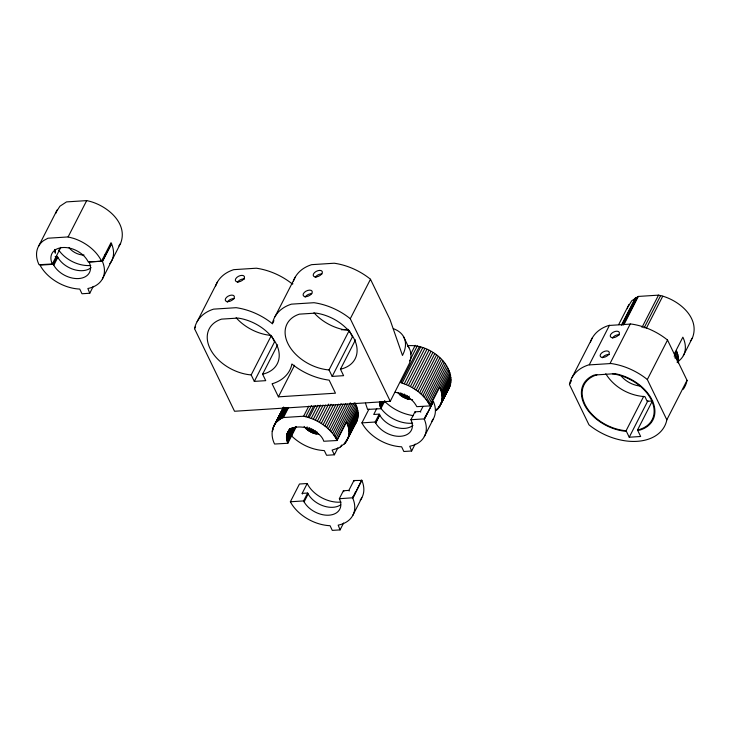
<?xml version="1.0" encoding="UTF-8"?>
<svg xmlns="http://www.w3.org/2000/svg" width="731" height="731" viewBox="0 0 731 731"><rect width="100%" height="100%" fill="white"/><g stroke="black" fill="none" stroke-linecap="round" stroke-linejoin="round"><path stroke-width="1.1" d="M674.521 354.891L676.54 350.944L678.295 356.381L678.551 362.85M291.34 435.667C300.057 444.357 311.982 449.958 324.317 450.598L326.583 455.285L334.369 454.792L332.102 450.095L339.074 447.838L345.315 442.968L348.212 437.677L349.034 433.117L348.66 428.22L346.549 421.951L337.055 440.51L323.787 441.259C318.798 425.268 279.763 418.644 287.84 443.278L274.564 444.028C271.777 438.335 270.945 431.244 274.098 425.524L283.39 407.368M353.384 426.347C359.725 420.151 359.122 409.899 354.891 402.708M437.175 408.602L436.16 410.575C443.041 405.047 443.47 394.758 439.569 387.357L430.075 405.915L416.798 406.664C412.677 398.532 403.914 393.342 395.005 392.309M440.035 405.86L449.126 388.088C457.789 364.943 428.704 343.104 407.386 345.818M54.88 249.435L55.3 253.164L54.953 249.408M290.399 428.741L291.879 435.384L291.102 435.448M290.819 432.469L290.472 428.704L286.433 436.608M379.444 402.013L380.851 408.684L367.583 409.433L365.473 403.165M109.796 263.663A35.865 24.041 27.1 0 0 111.551 243.77L102.285 261.159L89.036 262L89.474 262.977A20.578 13.798 27.1 0 1 78.628 278.557A20.578 13.798 27.1 0 1 53.802 265.252L57.85 257.275L57.338 256.398L55.145 256.535M57.85 257.275L57.84 257.358A20.578 13.798 27.1 0 0 91.083 267.647M360.164 500.232A35.865 24.041 27.1 0 0 361.863 480.413L353.914 480.523L348.861 490.391L343.387 490.748L339.348 498.643L339.787 499.611A20.578 13.798 27.1 0 1 328.941 515.191A20.578 13.798 27.1 0 1 304.114 501.895L303.603 500.927L307.65 493.032L302.168 493.379L302.47 494.019M307.65 493.032L308.153 494.001A20.578 13.798 27.1 0 0 340.673 504.838M422.947 406.555L420.416 411.489L414.952 411.845L410.913 419.74L411.343 420.709A20.578 13.798 27.1 0 1 400.497 436.288A20.578 13.798 27.1 0 1 375.67 422.993L379.727 415.007L379.206 414.13L373.724 414.477L376.748 408.556M407.752 346.028A47.396 26.298 -25.8 0 1 409.488 363.234L390.263 401.292L234.532 411.261L194.547 328.703L194.711 327.817A52.303 35.061 27.1 0 1 213.562 309.14L236.15 307.687A52.303 35.061 27.1 0 1 271.411 322.91L272.407 323.714L273.961 320.681M272.407 323.714L272.581 322.828A52.303 35.061 27.1 0 1 291.422 304.151L314.019 302.707A52.303 35.061 27.1 0 1 349.281 317.921L350.277 318.734L390.263 401.292M292.61 284.24L292.784 283.354M569.458 384.524L569.632 383.647A52.303 35.061 27.1 0 1 588.482 364.961L611.07 363.517A52.303 35.061 27.1 0 1 646.332 378.731L647.328 379.544L666.827 419.813L666.663 420.7A52.303 35.061 27.1 0 1 589.954 425.606L588.967 424.802L569.458 384.524L571.532 380.476M590.456 342.026A52.303 35.061 27.1 0 1 608.685 325.487L631.273 324.034A52.303 35.061 27.1 0 1 666.535 339.257L667.531 340.061L687.03 380.33L686.866 381.216A52.303 35.061 27.1 0 1 683.266 389.248M55.72 213.553L55.967 212.675M627.39 308.674L627.554 308.08M56.186 212.109L59.896 206.243L66.521 201.902L86.687 200.614C105.246 204.104 128.866 222.443 120.588 243.386L102.45 278.84M627.801 307.203L631.73 300.77L638.355 296.43L658.521 295.141C677.08 298.623 700.7 316.971 692.421 337.914L683.33 355.677M318.753 434.351L313.763 433.364L308.985 431.025L306.252 428.869L307.166 426.867M412.576 399.775L407.615 399.035L402.754 396.906L399.912 394.85L400.835 392.858M307.559 430.002L308.491 428.019M400.579 395.407L401.511 393.424M308.263 430.522L309.679 427.571M401.273 395.928L402.224 393.963M308.985 431.025L309.944 429.07M402.004 396.43L402.964 394.475M309.734 431.5L311.196 428.567M402.754 396.906L404.216 393.972M310.511 431.939L311.991 429.024M403.53 397.344L404.517 395.398M38.579 246.219L57.164 209.898M52.312 263.973A20.623 13.825 27.1 0 1 62.967 247.517A20.623 13.825 27.1 0 1 88.259 261.954L101.536 261.205L101.317 260.729A35.865 24.041 27.1 0 0 73.603 238.379L68.102 236.935L47.935 238.224L43.705 240.526A35.865 24.041 27.1 0 0 38.487 263.507L39.045 264.723L52.312 263.973L60.819 247.361M53.811 265.17L53.29 264.293L57.338 256.398M68.102 236.935L86.687 200.614M101.536 261.205L111.03 242.655L111.587 243.871M53.29 264.293L40.05 265.143L40.616 266.185A35.865 24.041 27.1 0 0 78.043 288.964L79.743 289.065L81.973 293.752L89.758 293.259L87.866 288.498A35.865 24.041 27.1 0 0 102.459 261.543L111.551 243.77M89.758 293.259L93.294 286.342M197.132 321.658L217.335 282.175M194.547 328.703L195.579 326.675M275.002 316.669L295.205 277.195M277.625 344.831L262.603 374.181L265.737 380.659L254.315 381.39L251.181 374.912L271.384 335.438L270.835 335.401A38.259 25.649 27.1 0 1 236.122 317.738M254.315 381.39L274.518 341.916L271.831 336.361M278.42 396.842L272.087 383.775L272.891 383.547A52.303 35.061 27.1 0 0 291.742 364.87L291.916 363.983L292.903 364.796A52.303 35.061 27.1 0 0 328.164 380.01L329.142 380.129L335.465 393.187L278.42 396.842L294.575 365.253M273.44 426.886L283.665 407.085M272.901 428.302L283.226 408.117M274.098 425.524L283.546 407.88M277.14 420.69L278.173 418.671M280.759 413.627L283.336 408.583M275.797 423.011L284.057 407.743M272.224 431.299L273.257 429.28M276.83 421.869L277.972 420.809L284.679 407.688M277.972 420.809L279.224 419.832L285.419 407.724M279.224 419.832L280.402 419.055L286.086 407.953M280.402 419.055L286.844 407.514M281.17 418.616L282.659 417.858L287.822 407.77M282.659 417.858L283.454 417.529L288.617 407.432M287.292 433.2L288.809 430.239M286.963 434.004L289.494 429.07M286.707 434.844L289.723 429.033M286.534 435.713L290.335 428.384M286.406 437.522L290.445 429.627M286.451 438.454L291.98 427.653M286.579 439.404L292.574 427.672M286.78 440.364L293.295 427.644M287.064 441.332L294.072 427.644M350.277 318.734L370.48 279.251L369.484 278.438A52.303 35.061 27.1 0 0 334.222 263.224L311.625 264.668A52.303 35.061 27.1 0 0 293.405 281.216M287.411 442.31L295.425 426.685M287.84 443.278L296.338 426.657M283.454 417.529L303.621 416.231L308.784 406.144M355.485 339.842L340.463 369.201L343.607 375.679L332.185 376.41L329.041 369.932L349.244 330.449L348.696 330.412A38.259 25.649 27.1 0 1 313.983 312.749M303.621 416.231L305.741 416.716L311.415 405.614M305.741 416.716L307.852 417.291L313.535 406.198M307.852 417.291L309.122 417.675L315.317 405.568M332.185 376.41L352.388 336.927L349.244 330.449M309.122 417.675L311.223 418.415L317.93 405.294M311.223 418.415L313.307 419.247L320.534 405.12M313.307 419.247L315.353 420.17L323.102 405.038M337.055 440.51C332.97 432.039 325.56 425.561 317.373 421.175L325.633 405.038M319.337 422.271L328.63 404.106M321.256 423.441L331.061 404.27M323.111 424.693L333.437 404.508M324.893 426.009L335.739 404.819M326.602 427.379L338.48 404.179M343.607 522.985L340.07 529.893L332.285 530.386L330.056 525.699L328.356 525.598A35.865 24.041 27.1 0 1 290.929 502.818L290.362 501.777L299.454 484.013L307.212 483.511L307.523 484.15A26.901 18.028 27.1 0 0 341.057 502.096M328.228 428.823L341.139 403.594M329.772 430.312L343.195 404.079M331.216 431.857L345.672 403.603M332.559 433.428L347.536 404.17M302.168 493.379L307.212 483.511M333.802 435.046L350.323 402.763M334.926 436.69L351.967 403.393M335.94 438.353L354.014 403.037M304.114 501.895L308.162 493.909M336.836 440.035L355.43 403.713M347.106 423.167L356.198 405.403M347.755 424.857L356.847 407.094M348.276 426.548L357.368 408.784M334.369 454.792L337.905 447.884M348.66 428.22L357.751 410.456M348.925 429.883L358.016 412.11M340.536 447.043L341.541 445.069M349.043 431.518L358.135 413.746M349.034 433.117L358.126 415.354M348.897 434.68L357.989 416.917M344.292 444.11L345.809 441.149M348.623 436.206L357.715 418.443M345.315 442.968L353.905 426.182M348.212 437.677L357.304 419.914M346.229 441.743L356.774 421.33M415.171 444.082L411.635 450.99L403.841 451.493L401.621 446.796L399.912 446.696A35.865 24.041 27.1 0 1 362.485 423.916L361.927 422.874L369 409.058M379.471 403.859L380.485 401.886M379.599 404.81L381.116 401.849M379.8 405.769L381.82 401.822M380.074 406.738L382.605 401.803M380.431 407.715L383.464 401.794M380.851 408.684L384.899 400.789M379.727 415.007L375.67 422.993L375.167 422.025L379.206 414.13M410.575 354.398L415.226 345.315M409.598 360.931L417.346 345.8M419.457 346.375L400.871 382.697C412.978 386.397 424.373 394.365 430.075 405.915M402.141 383.081L420.727 346.759M404.243 383.821L422.829 347.499M406.317 384.652L424.912 348.331M408.373 385.575L426.959 349.254M340.07 529.893L338.179 525.132A35.865 24.041 27.1 0 0 352.771 498.177L361.69 480.029M352.771 498.177L361.863 480.413M410.383 386.58L428.978 350.259M412.357 387.677L430.943 351.355M414.267 388.846L432.862 352.525M416.122 390.098L434.707 353.767M352.762 515.483L361.854 497.72M417.913 391.414L436.498 355.083M419.621 392.785L438.207 356.463M421.248 394.228L439.834 357.907M422.792 395.718L441.378 359.396M424.236 397.262L442.822 360.931M425.579 398.834L444.165 362.512M426.822 400.451L445.407 364.129M427.946 402.096L446.531 365.774M428.96 403.759L447.546 367.437M429.855 405.44L448.441 369.118M411.635 450.99L409.735 446.239A35.865 24.041 27.1 0 0 424.327 419.274L433.419 401.511A35.865 24.041 27.1 0 1 431.719 421.33M424.327 419.274L433.419 401.511M440.126 388.572L449.218 370.809M440.775 390.263L449.867 372.499M441.296 391.953L450.387 374.19M441.679 393.625L450.771 375.862M441.935 395.288L451.027 377.516M442.063 396.924L451.155 379.151M442.054 398.523L451.146 380.76M441.917 400.085L451.009 382.322M437.312 409.515L438.819 406.555M441.643 401.611L450.735 383.848M438.335 408.373L445.91 393.561M441.232 403.083L450.323 385.319M439.249 407.149L449.793 386.736M424.318 436.581L433.41 418.817M572.053 377.479L592.256 338.005M589.305 364.732L609.508 325.249M618.673 324.61L628.998 304.425M621.368 325.194L635.303 297.956M622.127 324.765L636.071 297.517M623.104 325.012L637.56 296.759M623.899 324.683L638.355 296.43M610.074 363.398L630.277 323.924M642.001 327.424L658.521 295.141M644.112 327.899L660.632 295.616M646.231 328.484L662.752 296.201M647.328 379.544L667.531 340.061M652.536 400.652L637.514 430.011L640.658 436.489L629.236 437.22L626.092 430.742L643.709 396.321M629.236 437.22L647.885 400.78M674.366 353.777L682.864 337.174L683.421 338.398A35.865 24.041 27.1 0 1 678.204 361.379M674.192 356.262L676.714 351.328M674.841 357.952L677.372 353.018M675.873 358.656L677.893 354.709M676.778 359.341L678.295 356.381M677.043 361.004L678.56 358.044M677.171 362.64L678.688 359.679M666.827 419.813L687.03 380.33M311.305 432.35L312.804 429.444M404.316 397.755L405.815 394.85M312.11 432.725L313.626 429.828M405.129 398.13L406.144 396.202M312.932 433.063L313.955 431.135M405.952 398.468L407.487 395.581M313.763 433.364L315.326 430.486M406.783 398.77L407.825 396.851M314.595 433.629L315.655 431.719M407.615 399.035L409.205 396.165M315.436 433.858L316.505 431.948M408.455 399.263L409.524 397.353M316.276 434.04L317.364 432.131M120.588 243.386L118.888 245.899M449.126 388.088L447.975 389.87M692.102 338.435L692.421 337.914M691.27 339.696L691.636 339.202M447.016 391.067L447.427 390.601M690.311 340.884L690.722 340.427M596.889 374.829L596.45 374.957A38.259 25.649 27.1 0 0 585.376 405.193A38.259 25.649 27.1 0 0 625.544 430.705L626.092 430.742M262.603 374.181L263.078 374.08A38.259 25.649 27.1 0 0 276.866 345.114A38.259 25.649 27.1 0 0 238.05 318.076L221.53 319.127A38.259 25.649 27.1 0 0 210.455 349.372A38.259 25.649 27.1 0 0 250.632 374.875L251.181 374.912M340.463 369.201L340.948 369.1A38.259 25.649 27.1 0 0 354.736 340.134A38.259 25.649 27.1 0 0 315.92 313.087L299.39 314.147A38.259 25.649 27.1 0 0 288.325 344.383A38.259 25.649 27.1 0 0 328.493 369.895L329.041 369.932M637.514 430.011L637.999 429.91A38.259 25.649 27.1 0 0 651.787 400.944A38.259 25.649 27.1 0 0 612.971 373.897L612.432 373.833M341.414 329.8L348.221 329.361M652.701 400.953L647.136 401.31L644.916 396.613C629.318 395.718 613.93 387.202 605.78 373.733M361.927 422.874L375.167 422.025M410.913 419.74L424.154 418.89M626.284 431.135L623.543 431.052A39.054 26.179 27.1 0 1 584.27 404.435L583.448 402.589A39.054 26.179 27.1 0 1 594.111 375.067L615.045 373.669A39.054 26.179 27.1 0 1 652.015 399.912L652.847 401.748A39.054 26.179 27.1 0 1 640.383 429.929L637.706 430.404M290.362 501.777L303.603 500.927M339.385 498.716L352.598 497.793M413.472 415.665C402.543 414.102 392.163 408.876 384.36 401.072M315.353 420.17L317.373 421.175M399.912 394.85L397.591 392.437M306.252 428.869L304.096 426.392M403.421 336.415L408.876 347.682M370.48 279.251L389.979 319.52L402.489 355.485L404.033 351.967A47.396 26.298 -25.8 0 0 393.342 328.667M420.416 411.489L420.718 412.12M353.914 480.523L354.215 481.153M348.861 490.391L349.162 491.022M414.98 411.918L415.382 412.814M343.826 491.716L343.387 490.748M355.367 492.091A26.901 18.028 27.1 0 1 352.589 497.007M315.225 277.469A4.934 2.732 -25.8 0 1 321.951 273.951M215.535 286.196A52.303 35.061 27.1 0 1 233.765 269.657L256.353 268.213A52.303 35.061 27.1 0 1 291.614 283.427M305.129 297.215A4.934 2.732 -25.8 0 1 311.845 293.688M227.259 302.195A4.934 2.732 -25.8 0 1 234.222 298.696M237.365 282.458A4.934 2.732 -25.8 0 1 244.556 279.004M426.922 413.198A26.901 18.028 27.1 0 1 424.894 417.227M412.613 423.194A26.901 18.028 27.1 0 1 380.577 407.752M412.951 425.387A20.578 13.798 27.1 0 1 379.709 415.098M84.038 255.064A14.2 9.521 27.1 0 1 69.052 247.727M105.319 254.342A26.901 18.028 27.1 0 1 102.276 260.373M90.745 265.463A26.901 18.028 27.1 0 1 58.708 250.011M602.289 357.815A4.934 2.732 -25.8 0 1 609.371 354.572M612.395 338.078A4.934 2.732 -25.8 0 1 619.468 334.825M640.31 386.05A20.578 13.798 27.1 0 1 620.875 375.643M306.481 296.594A4.934 2.732 -25.8 0 0 312.128 291.249A4.934 2.732 -25.8 0 0 304.452 292.309A4.934 2.732 -25.8 0 0 306.481 296.594M316.578 276.857A4.934 2.732 -25.8 0 0 322.234 271.503A4.934 2.732 -25.8 0 0 314.558 272.572A4.934 2.732 -25.8 0 0 316.578 276.857M238.717 281.837A4.934 2.732 -25.8 0 0 244.364 276.492A4.934 2.732 -25.8 0 0 236.689 277.552A4.934 2.732 -25.8 0 0 238.717 281.837M228.611 301.574A4.934 2.732 -25.8 0 0 234.267 296.229A4.934 2.732 -25.8 0 0 226.592 297.298A4.934 2.732 -25.8 0 0 228.611 301.574M603.532 357.404A4.934 2.732 -25.8 0 0 609.188 352.059A4.934 2.732 -25.8 0 0 601.503 353.119A4.934 2.732 -25.8 0 0 603.532 357.404M613.629 337.667A4.934 2.732 -25.8 0 0 619.285 332.322A4.934 2.732 -25.8 0 0 611.609 333.382A4.934 2.732 -25.8 0 0 613.629 337.667"/></g></svg>
